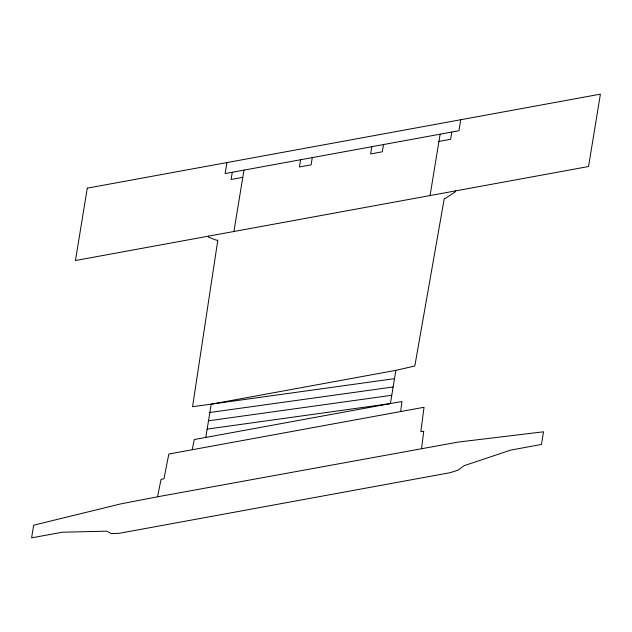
<?xml version="1.0" encoding="UTF-8"?>
<svg xmlns="http://www.w3.org/2000/svg" width="632" height="632" viewBox="0 0 632 632"><rect width="100%" height="100%" fill="white"/><g stroke="black" fill="none" stroke-linecap="round" stroke-linejoin="round"><path stroke-width="0.95" d="M400.664 411.551L401.928 401.486L194.269 439.532L192.215 449.731M421.591 448.436L423.756 431.19L420.825 431.727L424.048 407.269L168.831 454.021L163.988 478.772L161.065 479.309L157.534 496.799L120.862 503.87L33.678 525.192L31.6 537.848L62.323 532.231L106.705 531.164L111.35 533.613L118.974 533.353L450.205 472.673L458.208 470.074L463.967 465.721L510.727 450.095L541.458 444.446L543.528 431.798L458.145 442.084L157.534 496.799M226.928 162.566L225.126 173.571L458.951 130.737L460.752 119.74M232.276 172.26L231.091 179.496L242.783 177.355M233.919 231.494L243.968 170.119M205.787 437.423L211.23 404.172L395.853 370.352L414.821 366.007L444.257 198.574L445.442 198.361L455.095 192.01L455.482 190.904M300.587 159.746L299.402 166.982L311.094 164.841L312.279 157.605M371.806 146.703L370.621 153.939L382.305 151.799L383.49 144.562M395.853 370.352L390.41 403.595L207.146 429.104M430.068 195.557L440.117 134.189M451.809 132.049L450.624 139.285L438.932 141.426M394.494 378.663L192.555 406.724L217.835 240.057L216.65 240.271L208.536 237.182L208.505 236.147M209.863 412.483L393.136 386.974M208.505 420.793L391.769 395.284M87.287 188.154L75.437 260.526L588.55 166.524L600.4 94.152L87.287 188.154"/></g></svg>
